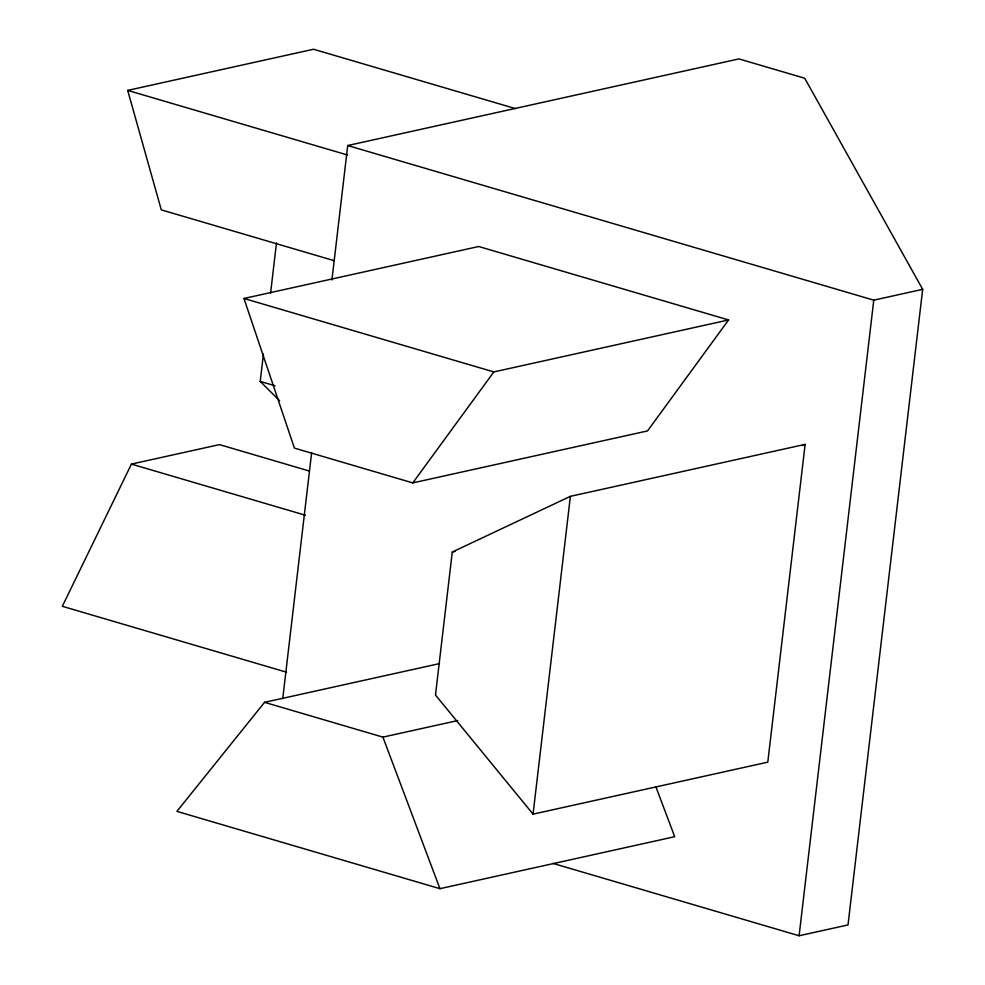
<?xml version="1.0" encoding="UTF-8"?>
<svg xmlns="http://www.w3.org/2000/svg" width="985" height="985" viewBox="0 0 985 985"><rect width="100%" height="100%" fill="white"/><g stroke="black" fill="none" stroke-linecap="round" stroke-linejoin="round"><path stroke-width="1.48" d="M279.592 400.698L260.225 381.417L263.438 354.034M270.579 293.173L276.477 242.975M282.744 698.611L311.642 452.632M331.92 279.986L347.717 145.534L738.959 58.915L804.72 78.234L922.674 289.331L848.011 924.927L799.106 935.75L553.028 863.414M452.275 552.031L435.481 695.041L533.057 814.139L767.795 762.168L805.127 444.37L570.389 496.341L452.275 552.031L455.267 551.378M533.057 814.139L570.389 496.341M799.106 935.75L873.769 300.166L922.674 289.331M309.425 471.052L219.458 444.604L131.424 464.095L62.326 606.304L286.512 672.201M412.777 482.896L493.842 371.924L728.592 319.953L647.527 430.925L412.777 482.896L294.416 448.101L243.96 298.48L478.71 246.509L728.592 319.953M439.495 663.607L264.546 702.33L176.906 811.369L439.938 888.679L674.688 836.708L655.862 786.67M802.356 445.676L805.127 444.37M333.853 260.582L161.294 209.867L127.693 90.398L313.525 49.25L515.598 108.645M264.546 702.33L382.919 737.125L457.68 720.577M347.717 145.534L873.769 300.166M127.693 90.398L347.459 154.99M243.96 298.48L493.842 371.924M260.225 381.417L274.975 385.751M131.424 464.095L305.461 515.254M382.919 737.125L439.938 888.679"/></g></svg>
